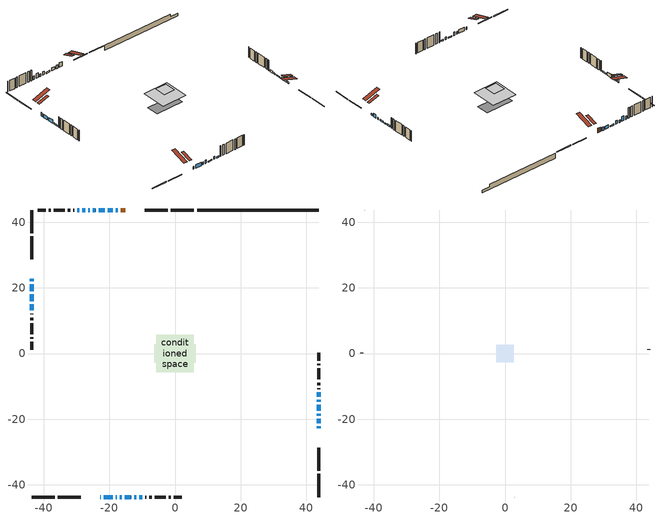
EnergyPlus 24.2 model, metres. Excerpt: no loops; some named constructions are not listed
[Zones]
conditioned space
 floor adiabatic (AdiabaticFloorConstruction): -5.75,-5.75 -5.75,5.75 5.75,5.75 5.75,-5.75 z3.66
 floor foundation (Slab1 construction): -6.39,-2.85 -6.39,2.85 6.39,2.85 6.39,-2.85 z-1.07
 wall outside (RimJoist1 construction): 5.77,43.69 -1.35,43.69 / -43.69,-43.69 -36.56,-43.69 / -43.69,43.69 -43.69,36.56 / 43.69,-43.69 43.69,-36.56 z1.22:1.52
 wall outside (RimJoist2 construction): -2.28,43.69 -9.21,43.69 / -35.63,-43.69 -28.7,-43.69 / -43.69,35.63 -43.69,28.7 / 43.69,-35.63 43.69,-28.7 z1.22:1.52
 wall outside (AdiabaticWallConstruction 1): -15.13,43.69 -16.53,43.69 z1.22:3.25
 wall outside (AdiabaticWallConstruction): -22.78,-43.69 -22.57,-43.69 / -17.98,-43.69 -17.77,-43.69 / -12.47,-43.69 -11.86,-43.69 z1.22:2.44; -21.65,-43.69 -18.9,-43.69 / -43.69,21.09 -43.69,18.96 / -43.69,18.03 -43.69,15.9 z1.22:2.74; -43.69,22.78 -43.69,22.02 z1.22:2.72; 43.69,-22.78 43.69,-22.09 / 43.69,-18.92 43.69,-18.36 / 43.69,-13.11 43.69,-11.74 z1.22:2.06; 43.69,-21.17 43.69,-19.84 z1.22:2.69; -17.45,43.69 -18.01,43.69 / -16.84,-43.69 -16.15,-43.69 / -24.2,43.69 -24.97,43.69 / -29.2,43.69 -29.76,43.69 z1.22:2.75; -18.94,43.69 -20.47,43.69 z1.22:2.59; -15.23,-43.69 -13.4,-43.69 z1.22:1.68; 43.69,-17.43 43.69,-15.55 / -21.4,43.69 -23.28,43.69 / -10.93,-43.69 -9.99,-43.69 / -43.69,14.97 -43.69,13.09 z1.22:1.83; 43.69,-14.63 43.69,-14.04 z1.22:1.78; -25.89,43.69 -26.43,43.69 z1.22:2.26; -27.36,43.69 -28.27,43.69 z1.22:3.28
 wall outside (Wall1 construction): -30.69,43.69 -30.97,43.69 / -9.06,-43.69 -8.78,-43.69 / -43.69,12.16 -43.69,11.88 / 43.69,-10.81 43.69,-10.53 z1.22:6.1
 wall outside (Wall2 construction): -31.89,43.69 -32.65,43.69 / -7.85,-43.69 -7.1,-43.69 / -43.69,10.96 -43.69,10.2 / 43.69,-9.6 43.69,-8.84 z1.22:6.1
 wall outside (Wall3 construction): -33.58,43.69 -36.95,43.69 / -6.17,-43.69 -2.8,-43.69 / -43.69,9.27 -43.69,5.9 / 43.69,-7.91 43.69,-4.55 z1.22:6.1
 wall outside (Wall4 construction): -37.88,43.69 -38.41,43.69 / -1.87,-43.69 -1.34,-43.69 / -43.69,4.97 -43.69,4.44 / 43.69,-3.62 43.69,-3.09 z1.22:6.1
 wall outside (Wall5 construction): -39.34,43.69 -41.76,43.69 / -0.41,-43.69 2.01,-43.69 / -43.69,3.51 -43.69,1.1 / 43.69,-2.16 43.69,0.26 z1.22:6.1
 wall foundation (FoundationWall1 construction): 6.7,43.69,-1.07 6.7,43.69,1.22 39.99,43.69,1.22 39.99,43.69,0.05 43.69,43.69,0.05 43.69,43.69,-1.07
 window (WindowConstruction 17): -22.78,-43.69 -22.58,-43.69 z1.22:2.44
 window (WindowConstruction 6): -21.65,-43.69 -18.9,-43.69 z1.22:2.74
 window (WindowConstruction 7): -43.69,22.78 -43.69,22.02 z1.22:2.72
 window (WindowConstruction 8): -43.69,21.09 -43.69,18.96 z1.22:2.74
 window (WindowConstruction 9): 43.69,-22.78 43.69,-22.09 z1.22:2.06
 window (WindowConstruction 10): 43.69,-21.16 43.69,-19.85 z1.22:2.69
 window (WindowConstruction 18): -17.97,-43.69 -17.77,-43.69 z1.22:2.44
 window (WindowConstruction 11): -17.46,43.69 -18.01,43.69 z1.22:2.74
 window (WindowConstruction 12): -18.94,43.69 -20.47,43.69 z1.22:2.59
 window (WindowConstruction 13): -16.84,-43.69 -16.15,-43.69 z1.22:2.74
 window (WindowConstruction 14): -15.22,-43.69 -13.4,-43.69 z1.22:1.68
 window (WindowConstruction 15): -12.47,-43.69 -11.86,-43.69 z1.22:2.44
 window (WindowConstruction 16): -43.69,18.03 -43.69,15.9 z1.22:2.74
 window (WindowConstruction): 43.69,-18.92 43.69,-18.36 z1.22:2.06
 window (WindowConstruction 19): 43.69,-17.43 43.69,-15.55 z1.22:1.83
 window (WindowConstruction 20): 43.69,-14.62 43.69,-14.04 z1.22:1.78
 window (WindowConstruction 21): -21.4,43.69 -23.28,43.69 z1.22:1.83
 window (WindowConstruction 22): -10.93,-43.69 -9.99,-43.69 z1.22:1.83
 window (WindowConstruction 23): -43.69,14.97 -43.69,13.09 z1.22:1.83
 window (WindowConstruction 1): 43.69,-13.11 43.69,-11.74 z1.22:2.06
 window (WindowConstruction 2): -24.2,43.69 -24.97,43.69 z1.22:2.74
 window (WindowConstruction 3): -25.9,43.69 -26.43,43.69 z1.22:2.26
 window (WindowConstruction 4): -27.36,43.69 -28.27,43.69 z1.22:3.28
 window (WindowConstruction 5): -29.2,43.69 -29.76,43.69 z1.22:2.74
 door (Door): -15.13,43.69 -16.53,43.69 z1.22:3.25
 ceiling adiabatic (AdiabaticFloorConstruction): 5.75,-5.75 5.75,5.75 -5.75,5.75 -5.75,-5.75 z3.66
 roof outside (Roof3 construction): -14.2,43.69,6.1 -14.2,38.98,7.66 -12.96,38.98,7.66 -12.96,43.69,6.1; -23.71,-43.69,6.1 -23.71,-38.98,7.66 -24.95,-38.98,7.66 -24.95,-43.69,6.1; -43.69,23.71,6.1 -38.98,23.71,7.66 -38.98,24.95,7.66 -43.69,24.95,6.1; 43.69,-23.71,6.1 38.98,-23.71,7.66 38.98,-24.95,7.66 43.69,-24.95,6.1
attic - vented
 floor to conditioned space (Floor1 construction Reversed): -2.61,-2.61 -2.61,2.61 2.61,2.61 2.61,-2.61 z6.1
 floor to conditioned space (Floor2 construction Reversed): -2.61,-2.61 -2.61,2.61 2.61,2.61 2.61,-2.61 z6.1
 wall outside (Wall6 construction): -42.68,43.69 -42.76,43.69 / 2.94,-43.69 3.01,-43.69 / -43.69,0.17 -43.69,0.09 / 43.69,1.19 43.69,1.26 z1.22:6.1
 roof outside (Roof1 construction): -12.04,43.69,6.1 -12.04,36.5,8.49 -10.14,36.5,8.49 -10.14,43.69,6.1; -25.88,-43.69,6.1 -25.88,-36.5,8.49 -27.77,-36.5,8.49 -27.77,-43.69,6.1; -43.69,25.88,6.1 -36.5,25.88,8.49 -36.5,27.77,8.49 -43.69,27.77,6.1; 43.69,-25.88,6.1 36.5,-25.88,8.49 36.5,-27.77,8.49 43.69,-27.77,6.1
[Schedule:Day:Interval]
clothes dryer exhaust 0 schedule day: No, 01:00, 0.123457, 02:00, 0.0740741, 03:00, 0.0493827, 04:00, 0.0246914, 05:00, 0.0493827, 06:00, 0.0740741, 07:00, 0.197531, 08:00, 0.395062, 09:00, 0.592593, 10:00, 0.839506, 11:00, 0.962963, 12:00, 1, 13:00, 0.91358, 14:00, 0.82716, 15:00, 0.716049, 16:00, 0.753086, 17:00, 0.679012, 18:00, 0.666667, 20:00, 0.62963, 21:00, 0.641975, 22:00, 0.666667, 23:00, 0.54321, 24:00, 0.296296
clothes dryer exhaust 0 schedule default day; cooling season schedule day; cooling season schedule day 2; cooling season schedule default day; exterior lighting schedule default day; natural vent schedule default day: No, 24:00, 0
cooling season schedule day 1: No, 24:00, 1
exterior lighting schedule day 10: No, 01:00, 0.552381, 03:00, 0.510952, 05:00, 0.483333, 06:00, 0.538571, 07:00, 0.607619, 08:00, 0.56619, 09:00, 0.428095, 10:00, 0.345238, 12:00, 0.331429, 13:00, 0.345238, 14:00, 0.386667, 15:00, 0.414286, 16:00, 0.483333, 17:00, 0.607619, 18:00, 0.773333, 19:00, 0.88381, 20:00, 0.939048, 21:00, 0.966667, 22:00, 0.897619, 23:00, 0.773333, 24:00, 0.649048
exterior lighting schedule day 11: No, 01:00, 0.571429, 03:00, 0.528571, 05:00, 0.5, 06:00, 0.557143, 07:00, 0.628571, 08:00, 0.585714, 09:00, 0.442857, 10:00, 0.357143, 12:00, 0.342857, 13:00, 0.357143, 14:00, 0.4, 15:00, 0.428571, 16:00, 0.5, 17:00, 0.628571, 18:00, 0.8, 19:00, 0.914286, 20:00, 0.971429, 21:00, 1, 22:00, 0.928571, 23:00, 0.8, 24:00, 0.671429
exterior lighting schedule day 8: No, 01:00, 0.466667, 03:00, 0.431667, 05:00, 0.408333, 06:00, 0.455, 07:00, 0.513333, 08:00, 0.478333, 09:00, 0.361667, 10:00, 0.291667, 12:00, 0.28, 13:00, 0.291667, 14:00, 0.326667, 15:00, 0.35, 16:00, 0.408333, 17:00, 0.513333, 18:00, 0.653333, 19:00, 0.746667, 20:00, 0.793333, 21:00, 0.816667, 22:00, 0.758333, 23:00, 0.653333, 24:00, 0.548333
exterior lighting schedule day 9: No, 01:00, 0.509524, 03:00, 0.47131, 05:00, 0.445833, 06:00, 0.496786, 07:00, 0.560476, 08:00, 0.522262, 09:00, 0.394881, 10:00, 0.318452, 12:00, 0.305714, 13:00, 0.318452, 14:00, 0.356667, 15:00, 0.382143, 16:00, 0.445833, 17:00, 0.560476, 18:00, 0.713333, 19:00, 0.815238, 20:00, 0.86619, 21:00, 0.891667, 22:00, 0.827976, 23:00, 0.713333, 24:00, 0.59869
[Schedule:Week:Daily]
clothes dryer exhaust 0 schedule Week Rule - Jan1-Dec31: clothes dryer exhaust 0 schedule day, clothes dryer exhaust 0 schedule day, clothes dryer exhaust 0 schedule day, clothes dryer exhaust 0 schedule day, clothes dryer exhaust 0 schedule day, clothes dryer exhaust 0 schedule day, clothes dryer exhaust 0 schedule day, clothes dryer exhaust 0 schedule default day, clothes dryer exhaust 0 schedule default day, clothes dryer exhaust 0 schedule default day, clothes dryer exhaust 0 schedule default day, clothes dryer exhaust 0 schedule default day
cooling season schedule Week Rule - Jan1-May26: cooling season schedule day, cooling season schedule day, cooling season schedule day, cooling season schedule day, cooling season schedule day, cooling season schedule day, cooling season schedule day, cooling season schedule default day, cooling season schedule default day, cooling season schedule default day, cooling season schedule default day, cooling season schedule default day
cooling season schedule Week Rule - May27-Jun2: cooling season schedule day, cooling season schedule day, cooling season schedule day, cooling season schedule day, cooling season schedule day, cooling season schedule day 1, cooling season schedule day 1, cooling season schedule default day, cooling season schedule default day, cooling season schedule default day, cooling season schedule default day, cooling season schedule default day
cooling season schedule Week Rule - Jun3-Sep29: cooling season schedule day 1, cooling season schedule day 1, cooling season schedule day 1, cooling season schedule day 1, cooling season schedule day 1, cooling season schedule day 1, cooling season schedule day 1, cooling season schedule default day, cooling season schedule default day, cooling season schedule default day, cooling season schedule default day, cooling season schedule default day
cooling season schedule Week Rule - Sep30-Oct6: cooling season schedule day 1, cooling season schedule day 2, cooling season schedule day 2, cooling season schedule day 2, cooling season schedule day 2, cooling season schedule day 2, cooling season schedule day 2, cooling season schedule default day, cooling season schedule default day, cooling season schedule default day, cooling season schedule default day, cooling season schedule default day
cooling season schedule Week Rule - Oct7-Dec31: cooling season schedule day 2, cooling season schedule day 2, cooling season schedule day 2, cooling season schedule day 2, cooling season schedule day 2, cooling season schedule day 2, cooling season schedule day 2, cooling season schedule default day, cooling season schedule default day, cooling season schedule default day, cooling season schedule default day, cooling season schedule default day
exterior lighting schedule Week Rule - Sep30-Oct6: exterior lighting schedule day 8, exterior lighting schedule day 9, exterior lighting schedule day 9, exterior lighting schedule day 9, exterior lighting schedule day 9, exterior lighting schedule day 9, exterior lighting schedule day 9, exterior lighting schedule default day, exterior lighting schedule default day, exterior lighting schedule default day, exterior lighting schedule default day, exterior lighting schedule default day
exterior lighting schedule Week Rule - Oct7-Oct27: exterior lighting schedule day 9, exterior lighting schedule day 9, exterior lighting schedule day 9, exterior lighting schedule day 9, exterior lighting schedule day 9, exterior lighting schedule day 9, exterior lighting schedule day 9, exterior lighting schedule default day, exterior lighting schedule default day, exterior lighting schedule default day, exterior lighting schedule default day, exterior lighting schedule default day
exterior lighting schedule Week Rule - Oct28-Nov3: exterior lighting schedule day 9, exterior lighting schedule day 9, exterior lighting schedule day 9, exterior lighting schedule day 9, exterior lighting schedule day 10, exterior lighting schedule day 10, exterior lighting schedule day 10, exterior lighting schedule default day, exterior lighting schedule default day, exterior lighting schedule default day, exterior lighting schedule default day, exterior lighting schedule default day
exterior lighting schedule Week Rule - Nov4-Nov24: exterior lighting schedule day 10, exterior lighting schedule day 10, exterior lighting schedule day 10, exterior lighting schedule day 10, exterior lighting schedule day 10, exterior lighting schedule day 10, exterior lighting schedule day 10, exterior lighting schedule default day, exterior lighting schedule default day, exterior lighting schedule default day, exterior lighting schedule default day, exterior lighting schedule default day
exterior lighting schedule Week Rule - Nov25-Dec1: exterior lighting schedule day 10, exterior lighting schedule day 10, exterior lighting schedule day 10, exterior lighting schedule day 10, exterior lighting schedule day 10, exterior lighting schedule day 10, exterior lighting schedule day 11, exterior lighting schedule default day, exterior lighting schedule default day, exterior lighting schedule default day, exterior lighting schedule default day, exterior lighting schedule default day
exterior lighting schedule Week Rule - Dec2-Dec31: exterior lighting schedule day 11, exterior lighting schedule day 11, exterior lighting schedule day 11, exterior lighting schedule day 11, exterior lighting schedule day 11, exterior lighting schedule day 11, exterior lighting schedule day 11, exterior lighting schedule default day, exterior lighting schedule default day, exterior lighting schedule default day, exterior lighting schedule default day, exterior lighting schedule default day
natural vent schedule Week Rule - Jan1-Dec31: natural vent schedule default day, natural vent schedule default day, natural vent schedule default day, natural vent schedule default day, natural vent schedule default day, natural vent schedule default day, natural vent schedule default day, natural vent schedule default day, natural vent schedule default day, natural vent schedule default day, natural vent schedule default day, natural vent schedule default day
[Schedule:Year]
clothes dryer exhaust 0 schedule: clothes dryer exhaust 0 schedule Week Rule - Jan1-Dec31, 1, 1, 12, 31
cooling season schedule: cooling season schedule Week Rule - Jan1-May26, 1, 1, 5, 26, cooling season schedule Week Rule - May27-Jun2, 5, 27, 6, 2, cooling season schedule Week Rule - Jun3-Sep29, 6, 3, 9, 29, cooling season schedule Week Rule - Sep30-Oct6, 9, 30, 10, 6, cooling season schedule Week Rule - Oct7-Dec31, 10, 7, 12, 31
natural vent schedule: natural vent schedule Week Rule - Jan1-Dec31, 1, 1, 12, 31
